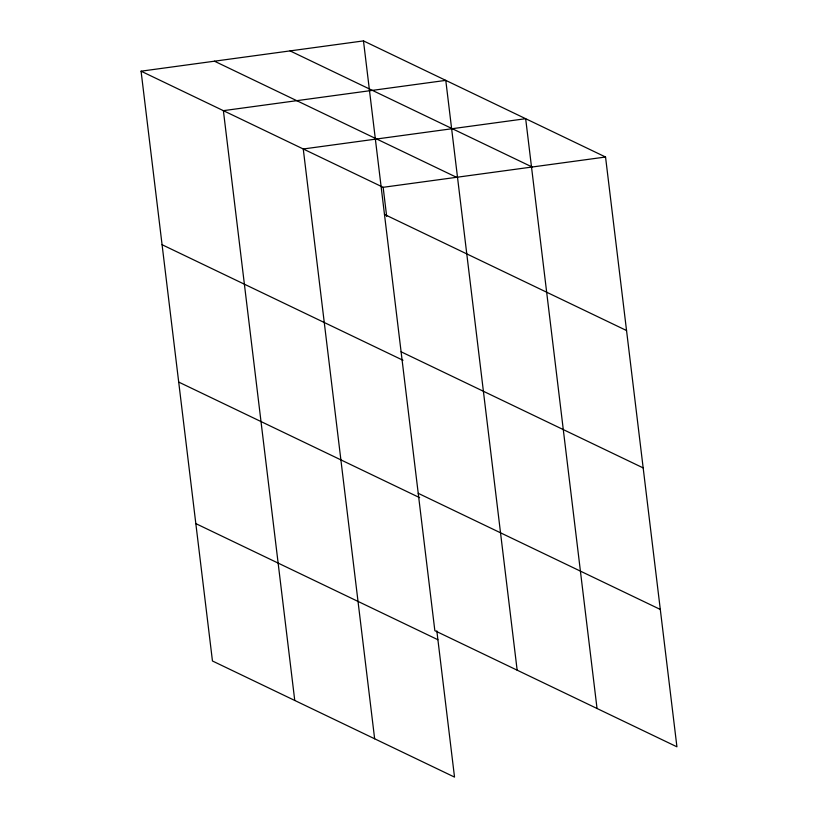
<?xml version="1.0" encoding="UTF-8"?>
<svg xmlns="http://www.w3.org/2000/svg" width="818" height="818" viewBox="0 0 818 818"><rect width="100%" height="100%" fill="white"/><g stroke="black" fill="none" stroke-linecap="round" stroke-linejoin="round"><path stroke-width="1.23" d="M436.832 630.882L454.522 777.1L212.455 660.985L141.074 71.186L363.478 40.9L605.545 157.015L676.926 746.814L434.849 630.698L363.478 40.9M141.074 71.186L383.151 187.302L605.545 157.015M290.083 50.9L532.16 167.015M214.469 61.197L456.546 177.312M384.47 214.418L626.547 330.533M401.096 351.791L643.173 467.906M162.076 244.715L403.008 360.278M418.223 493.326L660.3 609.441M178.702 382.078L419.634 497.651M195.829 523.612L437.896 639.727M597.038 708.49L525.667 118.702L303.263 148.988L374.644 738.777M517.15 670.177L445.779 80.379L223.386 110.665L294.756 700.464M383.151 187.302L386.679 216.433"/></g></svg>
